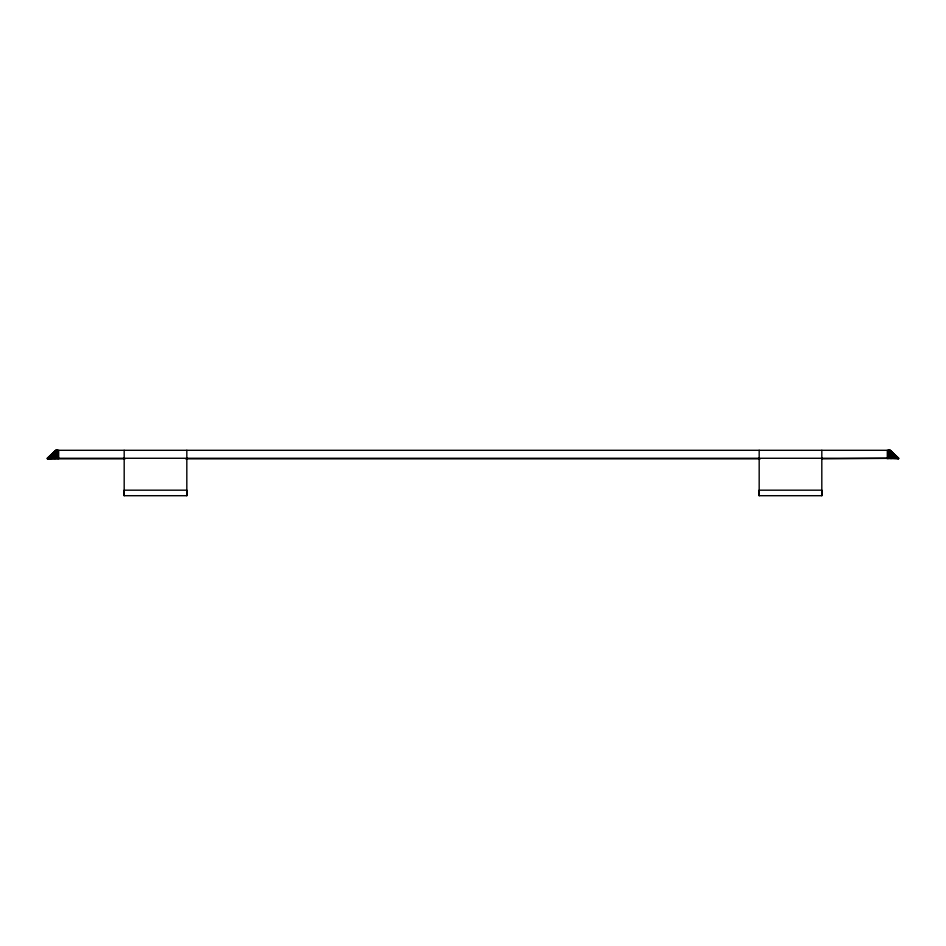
<?xml version="1.0" encoding="UTF-8"?>
<svg xmlns="http://www.w3.org/2000/svg" width="946" height="946" viewBox="0 0 946 946"><rect width="100%" height="100%" fill="white"/><g stroke="black" fill="none" stroke-linecap="round" stroke-linejoin="round"><path stroke-width="1.42" d="M124.186 495.704L124.186 490.182L186.823 490.182L186.823 495.704L124.186 495.704L124.186 450.296M759.177 495.704L759.177 490.182L821.814 490.182L821.814 495.704L759.177 495.704L759.177 450.296M53 458.834L57.6 450.296L55.743 458.834M57.6 450.296L54.336 458.834M48.825 458.834L56.062 450.296L47.3 458.266L123.678 458.266M48.825 458.266L56.677 450.296L51.758 458.834M125.109 458.834L47.3 458.834L56.062 450.296L48.163 458.834M56.062 450.296L47.69 458.834M47.3 458.266L55.838 450.296L890.162 450.296L898.7 458.266L821.731 458.834M124.186 458.266L821.814 458.266M822.322 458.266L898.7 458.266L889.938 450.296L897.175 458.834M185.617 458.834L760.288 458.834M897.837 458.834L889.938 450.296L898.605 458.834M889.938 450.296L898.31 458.834M897.175 458.266L889.323 450.296L894.242 458.834M890.257 458.834L888.4 450.296L893 458.834M888.4 450.296L891.664 458.834M896.347 458.834L889.323 450.296L895.365 458.834M888.802 458.834L887.313 450.296L887.313 458.834M821.814 450.296L821.814 495.704M186.823 450.296L186.823 495.704M58.687 458.834L58.687 450.296L57.198 458.834M50.635 458.834L56.677 450.296L49.653 458.834"/></g></svg>
